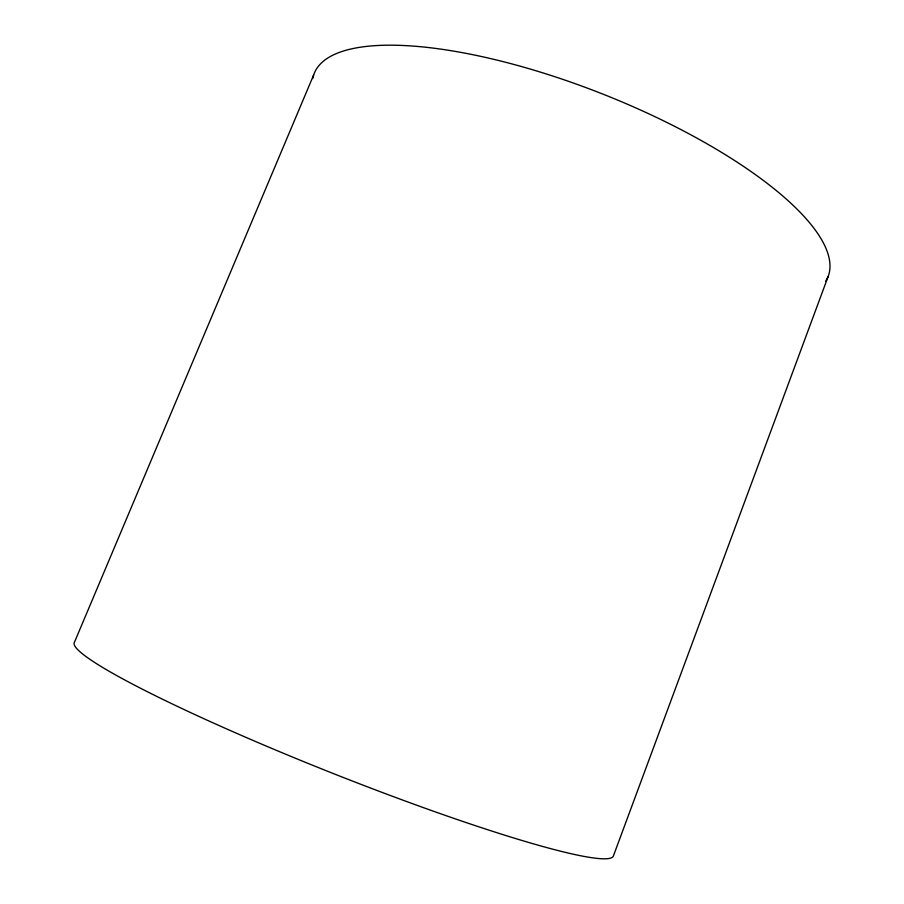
<?xml version="1.0" encoding="UTF-8"?>
<svg xmlns="http://www.w3.org/2000/svg" width="904" height="904" viewBox="0 0 904 904"><rect width="100%" height="100%" fill="white"/><g stroke="black" fill="none" stroke-linecap="round" stroke-linejoin="round"><path stroke-width="1.36" d="M312.75 78.501A276.296 87.112 21.6 0 1 595.453 91.202A276.296 87.112 21.6 0 1 828.007 276.884L613.443 855.817A289.935 26.408 21.6 0 1 331.712 772.909A289.935 26.408 21.6 0 1 74.58 641.953L313.688 74.908M825.68 281.268L828.007 276.884"/></g></svg>
